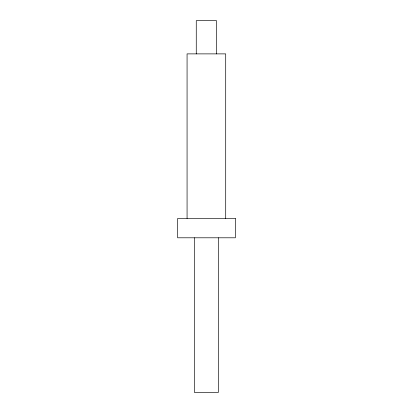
<?xml version="1.0" encoding="UTF-8"?>
<svg xmlns="http://www.w3.org/2000/svg" width="413" height="413" viewBox="0 0 413 413"><rect width="100%" height="100%" fill="white"/><g stroke="black" fill="none" stroke-linecap="round" stroke-linejoin="round"><path stroke-width="0.62" d="M225.704 218.477L225.704 53.881L187.068 53.881L187.068 218.477M218.441 237.795L218.441 392.35L194.332 392.35L194.332 237.795M216.51 53.881L216.51 20.65L196.263 20.65L196.263 53.881M235.364 218.477L177.636 218.477L177.636 237.795L235.364 237.795L235.364 218.477"/></g></svg>
